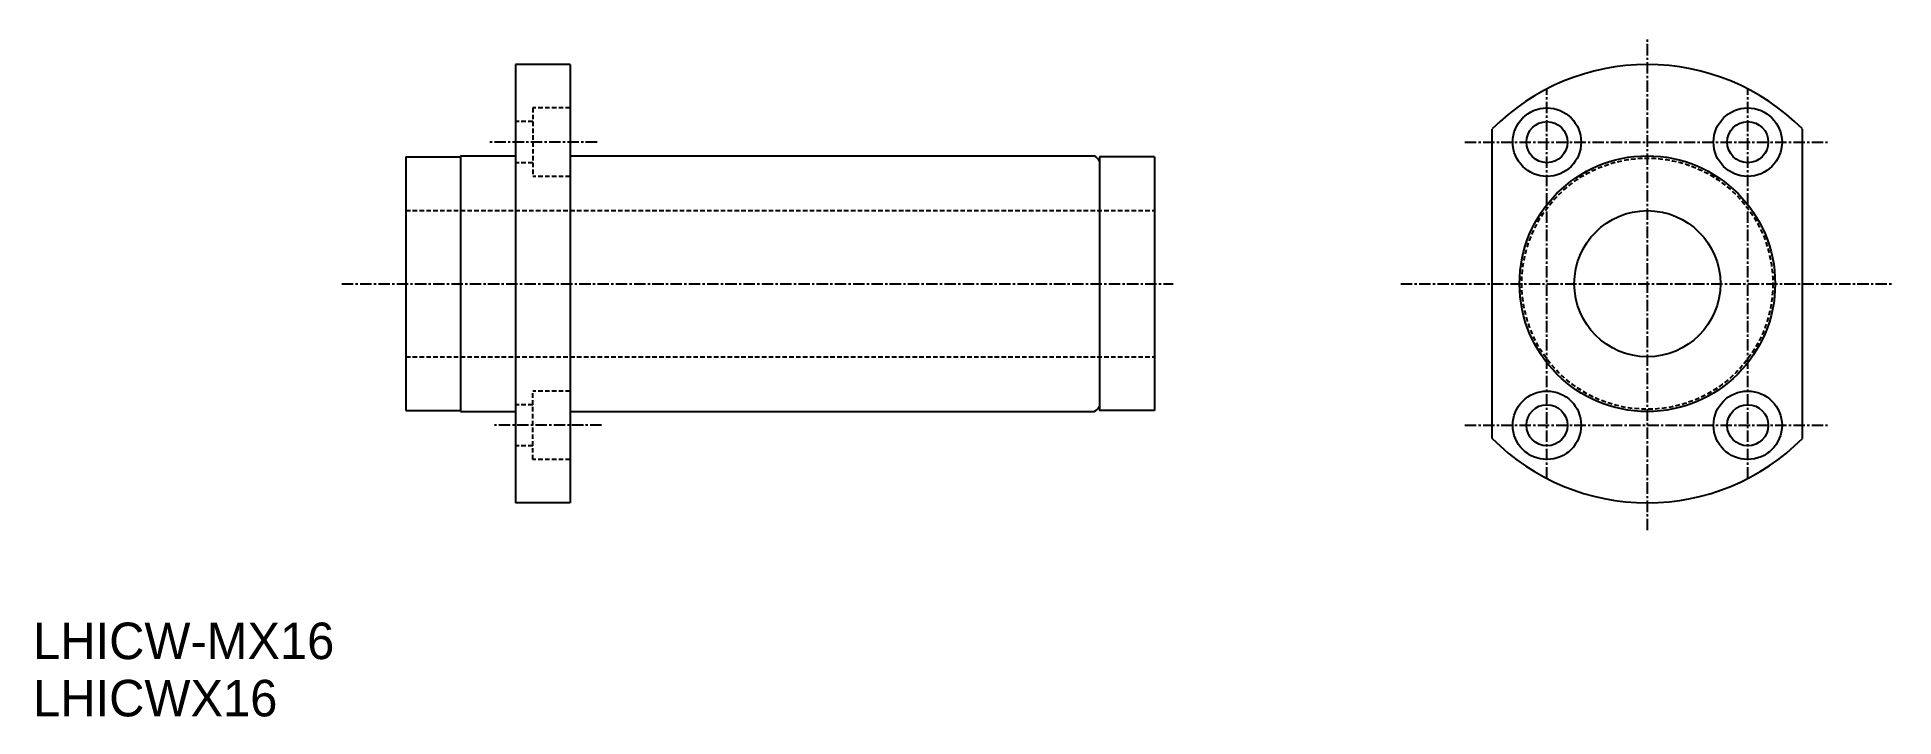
# Model space of a CAD drawing. Extents: x 36 to 240, y 61 to 136.
import ezdxf

# ---------------------------------------------------------------- set-up
doc = ezdxf.new("R2010")
doc.units = 0
doc.linetypes.add('CENTER', pattern=[2, 1.25, -0.25, 0.25, -0.25])
doc.linetypes.add('DASHED', pattern=[0.75, 0.5, -0.25])
doc.layers.get('0').update_dxf_attribs({"linetype": 'CONTINUOUS'})
doc.layers.add('CENTER', color=1, linetype='CENTER')

msp = doc.modelspace()

# ---------------------------------------------------------------- linework, layer by layer
at = {"color": 7, "linetype": 'CONTINUOUS'}
for p, q in [((88.6, 132.9), (88.6, 84.9)), ((94.6, 132.9), (88.6, 132.9)), ((94.6, 132.9), (94.6, 84.9)), ((195.6, 91.96), (195.6, 125.84)), ((229.6, 91.96), (229.6, 125.84)), ((76.6, 122.8), (82.6, 122.8)), ((76.6, 122.8), (76.6, 95)), ((82.6, 122.9), (82.6, 94.9)), ((82.6, 122.9), (88.6, 122.9)), ((94.6, 122.9), (152.01, 122.9)), ((152.6, 122.8), (152.6, 95)), ((158.6, 122.8), (152.6, 122.8)), ((158.6, 122.8), (158.6, 95)), ((76.6, 95), (82.6, 95)), ((82.6, 94.9), (88.6, 94.9)), ((94.6, 94.9), (152.01, 94.9)), ((158.6, 95), (152.6, 95)), ((94.6, 84.9), (88.6, 84.9))]:
    msp.add_line(p, q, dxfattribs=at)
at = {"color": 3, "linetype": 'DASHED'}
for p, q in [((90.5, 128.15), (90.5, 120.65)), ((94.6, 128.15), (90.5, 128.15)), ((90.5, 126.65), (88.6, 126.65)), ((90.5, 122.15), (88.6, 122.15)), ((94.6, 120.65), (90.5, 120.65)), ((76.6, 116.9), (158.6, 116.9)), ((76.6, 100.9), (158.6, 100.9)), ((90.5, 95.65), (88.6, 95.65)), ((90.5, 89.65), (90.5, 97.15)), ((94.6, 97.15), (90.5, 97.15)), ((90.5, 91.15), (88.6, 91.15)), ((94.6, 89.65), (90.5, 89.65))]:
    msp.add_line(p, q, dxfattribs=at)
at = {"color": 7, "linetype": 'CONTINUOUS'}
for centre, radius in [((201.6, 124.4), 3.75), ((223.6, 124.4), 3.75), ((201.6, 124.4), 2.25), ((223.6, 124.4), 2.25), ((212.6, 108.9), 14), ((212.6, 108.9), 8), ((201.6, 93.4), 3.75), ((201.6, 93.4), 2.25), ((223.6, 93.4), 3.75), ((223.6, 93.4), 2.25)]:
    msp.add_circle(centre, radius, dxfattribs=at)
at = {"color": 3, "linetype": 'DASHED'}
msp.add_circle((212.6, 108.9), 13.75, dxfattribs=at)
at = {"color": 7, "linetype": 'CONTINUOUS'}
for centre, radius, start, end in [((212.6, 108.9), 24, 44.9005, 135.0995), ((151.45, 121.72), 1.3, 27.7958, 64.6683), ((151.45, 96.07), 1.3, 295.3317, 332.2042), ((212.6, 108.9), 24, 224.9005, 315.0995)]:
    msp.add_arc(centre, radius, start, end, dxfattribs=at)
at = {"layer": 'CENTER', "color": 1, "linetype": 'CENTER'}
for p, q in [((212.6, 81.9), (212.6, 135.9)), ((201.6, 87.57), (201.6, 130.23)), ((223.6, 87.57), (223.6, 130.23)), ((97.55, 124.4), (85.55, 124.4)), ((192.6, 124.4), (232.6, 124.4)), ((69.6, 108.9), (160.66, 108.9)), ((185.6, 108.9), (239.6, 108.9)), ((98.05, 93.4), (86.05, 93.4)), ((192.6, 93.4), (232.6, 93.4))]:
    msp.add_line(p, q, dxfattribs=at)

# ---------------------------------------------------------------- texts
at = {"color": 7, "linetype": 'CONTINUOUS'}
for s, p in [('LHICW-MX16', (35.78, 67.79)), ('LHICWX16', (35.78, 61.52))]:
    msp.add_text(s, height=4, dxfattribs=at).set_placement(p)

doc.saveas('drawing.dxf')
